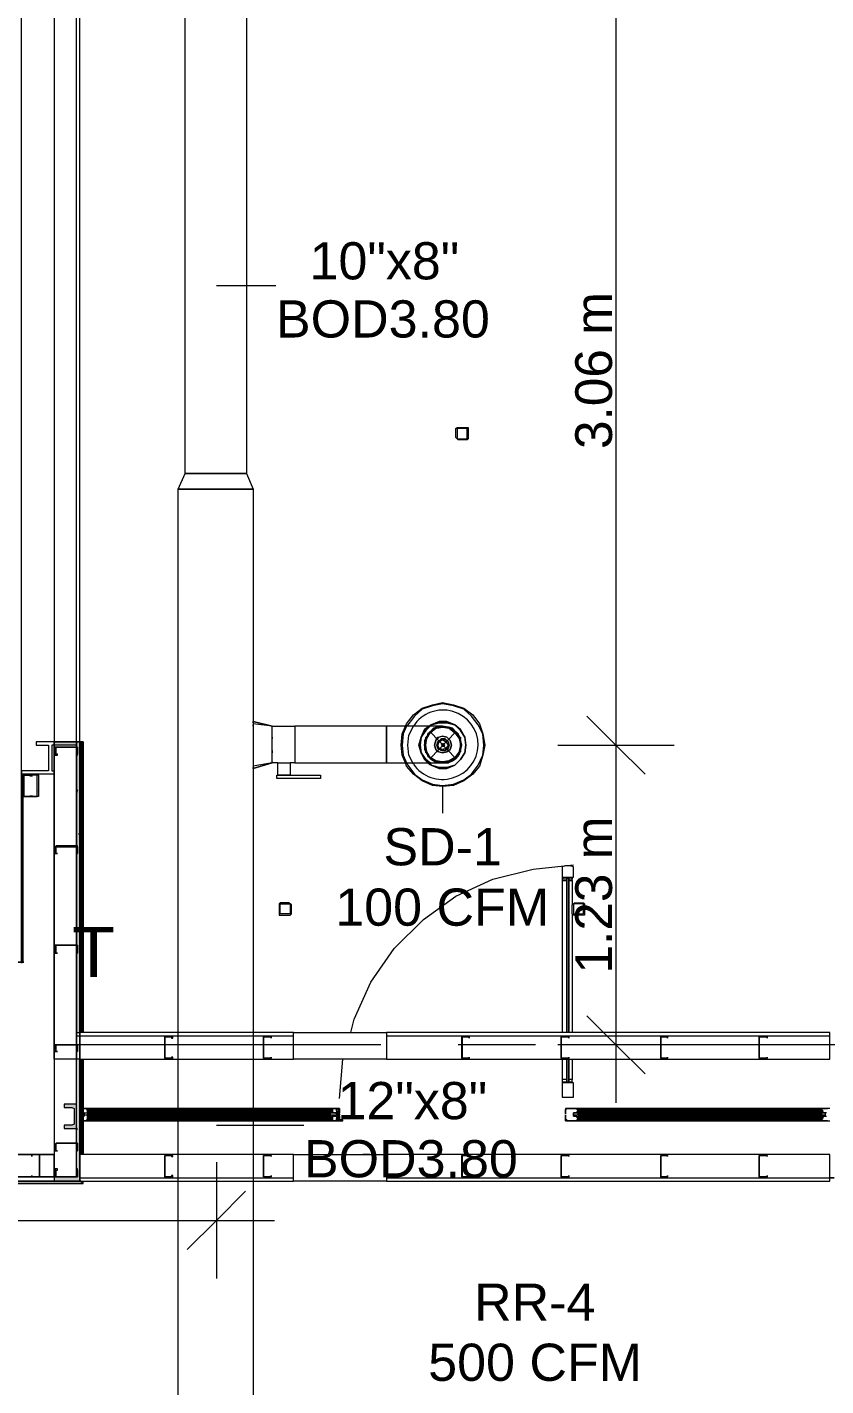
# Model space of a CAD drawing. Header units: metres. Extents: x 29 to 268, y -7 to 151.
# Drawn here: x 60.25 to 63.52, y 23.41 to 28.98 of the extents above; entities that cross this region are included whole.
import ezdxf

# ---------------------------------------------------------------- set-up
doc = ezdxf.new("R2010")
doc.units = ezdxf.units.M
doc.layers.add('HVAC - Ductos', color=5, linetype='Continuous', lineweight=50)
doc.layers.add('PDF2_Geometry', color=7, linetype='Continuous', true_color=0xaaaaaa)
doc.layers.add('PDF2_Solid Fills', color=7, linetype='Continuous', true_color=0xffffff)
doc.layers.add('PDF2_Text', color=7, linetype='Continuous')
doc.styles.add('PDF Helvetica', font='')
doc.styles.get('PDF Helvetica').set_extended_font_data('Helvetica')

msp = doc.modelspace()

# ---------------------------------------------------------------- hatches: boundary and pattern name
at = {"layer": 'PDF2_Solid Fills', "lineweight": 0, "transparency": 33554559}
for points in [[(60.4559, 24.8603), (60.4696, 24.8603), (60.4696, 26.052), (60.3642, 26.052), (60.3642, 26.0382), (60.4559, 26.0382)], [(60.3642, 24.2508), (60.4696, 24.2508), (60.4696, 24.7503), (60.4559, 24.7503), (60.4559, 24.2691), (60.3642, 24.2691)], [(60.4375, 24.4845), (60.4055, 24.4799), (60.4055, 24.4662), (60.4559, 24.4662), (60.4559, 24.567), (60.4055, 24.567), (60.4055, 24.5532), (60.4467, 24.5532), (60.4467, 24.4845)]]:
    msp.add_hatch(color=256, dxfattribs=at).paths.add_polyline_path(points)
h = msp.add_hatch(color=256, dxfattribs=at)
h.paths.add_polyline_path([(60.2955, 25.9145), (60.2955, 25.9191), (60.2771, 25.9191)])
h.paths.add_polyline_path([(60.2955, 25.8549), (60.2955, 25.8274), (60.2955, 25.8274), (60.3, 25.8548), (60.3, 25.8549)])
h = msp.add_hatch(color=256, dxfattribs=at)
h.paths.add_polyline_path([(60.3733, 25.6258), (60.4604, 25.6212), (60.4604, 25.6258)])
h.paths.add_polyline_path([(60.3733, 25.6212), (60.3688, 25.6212), (60.3688, 25.5937), (60.3688, 25.5937)])

# ---------------------------------------------------------------- linework, layer by layer
at = {"layer": 'HVAC - Ductos', "lineweight": 0}
for points in [[(60.9005, 27.152), (60.9005, 30.6446), (61.1525, 30.6446), (61.1525, 27.152)], [(61.1801, 27.0878), (61.1801, 17.5911), (60.8729, 17.5911), (60.8729, 27.0878)], [(61.1801, 26.1345), (61.2579, 26.1162), (61.1801, 26.1345), (61.1801, 26.1299)], [(61.8996, 25.9604), (61.9088, 25.9558), (61.9409, 25.942), (61.9729, 25.942), (62.0051, 25.9558), (62.0279, 25.9786), (62.0463, 26.0062), (62.0509, 26.0382), (62.0463, 26.0704), (62.0279, 26.1024), (62.0051, 26.1208), (61.9729, 26.1345), (61.9409, 26.1345), (61.9088, 26.1208), (61.8996, 26.1162), (61.9088, 26.1208), (61.9409, 26.1345), (61.9729, 26.1345), (62.0051, 26.1208), (62.0279, 26.1024), (62.0463, 26.0704), (62.0509, 26.0382), (62.0463, 26.0062), (62.0279, 25.9786), (62.0051, 25.9558), (61.9729, 25.9466), (61.9409, 25.9466), (61.9088, 25.9558), (61.9042, 25.9649), (61.9088, 25.9558), (61.9409, 25.9466), (61.9729, 25.9466), (62.0051, 25.9558), (62.0279, 25.9786), (62.0463, 26.0062), (62.0509, 26.0382), (62.0463, 26.0704), (62.0279, 26.0978), (62.0051, 26.1208), (61.9729, 26.1299), (61.9409, 26.1299), (61.9088, 26.1208), (61.9042, 26.1162), (61.9088, 26.1208), (61.9409, 26.1299), (61.9729, 26.1299), (62.0051, 26.1208), (62.0279, 26.0978), (62.0463, 26.0704), (62.0509, 26.0382), (62.0463, 26.0062), (62.0279, 25.9786), (62.0051, 25.9558), (61.9729, 25.942), (61.9409, 25.942), (61.9088, 25.9558)], [(61.2579, 26.0658), (61.2579, 26.0704)], [(61.8813, 25.9786), (61.8675, 26.0062), (61.8584, 26.0382), (61.8675, 26.0704), (61.8813, 26.1024), (61.8996, 26.1162), (61.8813, 26.1024), (61.8675, 26.0704), (61.8584, 26.0382), (61.8675, 26.0062), (61.8813, 25.9786), (61.8996, 25.9604)], [(61.8629, 26.0382), (61.8675, 26.0062), (61.8859, 25.9786), (61.9042, 25.9649), (61.8859, 25.9786), (61.8675, 26.0062), (61.8629, 26.0382), (61.8675, 26.0704)], [(61.8859, 26.0978), (61.8675, 26.0704), (61.8859, 26.0978), (61.9042, 26.1162)], [(62.0234, 26.0108), (62.0051, 25.9878), (61.9821, 25.9741), (61.9547, 25.9695), (61.9271, 25.9741), (61.9042, 25.9878), (61.8904, 26.0108), (61.8859, 26.0382), (61.8904, 26.0658), (61.9042, 26.0887), (61.9271, 26.107), (61.9547, 26.1116), (61.9821, 26.107), (62.0051, 26.0887), (62.0234, 26.0658), (62.0279, 26.0382)], [(61.9271, 26.0566), (61.9225, 26.0382), (61.9271, 26.0566), (61.9363, 26.0704), (61.9547, 26.0749), (61.9729, 26.0704), (61.9867, 26.0566), (61.9913, 26.0382), (61.9867, 26.0566), (61.9729, 26.0704), (61.9547, 26.0749), (61.9409, 26.0704)], [(61.9363, 26.052), (61.9317, 26.0382), (61.9363, 26.052), (61.9501, 26.0658), (61.9638, 26.0658), (61.9775, 26.052), (61.9821, 26.0382), (61.9775, 26.052), (61.9638, 26.0612), (61.9501, 26.0612)], [(62.0279, 26.0612), (62.0234, 26.0749), (62.0096, 26.0932), (61.9959, 26.107), (61.9775, 26.1116), (61.9547, 26.1162), (61.9501, 26.1162), (61.9547, 26.1162), (61.9775, 26.1116), (61.9959, 26.107), (62.0096, 26.0932), (62.0234, 26.0749)], [(61.2579, 26.0062), (61.2579, 26.0108), (61.2579, 26.0154), (61.2579, 26.0108)], [(61.9867, 26.0199), (61.9913, 26.0382), (61.9867, 26.0199), (61.9729, 26.0108), (61.9547, 26.0062), (61.9363, 26.0108), (61.9271, 26.0199), (61.9225, 26.0382), (61.9271, 26.0199), (61.9409, 26.0108), (61.9547, 26.0062), (61.9729, 26.0108)], [(61.9775, 26.0245), (61.9821, 26.0382), (61.9775, 26.0245), (61.9638, 26.0154), (61.9501, 26.0154), (61.9363, 26.0245), (61.9317, 26.0382), (61.9363, 26.0245), (61.9501, 26.0154), (61.9638, 26.0154)], [(61.9684, 26.0245), (61.9547, 26.0199), (61.9409, 26.0245), (61.9363, 26.0382), (61.9409, 26.052), (61.9547, 26.0612), (61.9684, 26.052), (61.9775, 26.0382)], [(61.9592, 26.0428), (61.9547, 26.0428), (61.9501, 26.0382), (61.9547, 26.0428), (61.9592, 26.0428), (61.9638, 26.0382), (61.9592, 26.0337), (61.9547, 26.0337), (61.9501, 26.0382), (61.9547, 26.0337), (61.9592, 26.0337), (61.9592, 26.0382)], [(61.4551, 25.9145), (61.4551, 25.9008), (61.2763, 25.9008), (61.2763, 25.9145)]]:
    msp.add_lwpolyline(points, close=True, dxfattribs=at)
for points in [[(62.6651, 29.8379), (62.6651, 29.1046), (62.6651, 26.0382), (62.6651, 24.5716)], [(61.0288, 27.922), (61.2717, 27.922)], [(60.8729, 27.0878), (60.9005, 27.152)], [(60.9005, 27.152), (61.1525, 27.152)], [(61.1525, 27.152), (61.1801, 27.0878)], [(61.1801, 27.0878), (60.8729, 27.0878)], [(61.8034, 26.1162), (61.8079, 26.1254), (61.8355, 26.162), (61.8721, 26.1895), (61.9134, 26.2032), (61.9547, 26.2124), (62.0005, 26.2032), (62.0417, 26.1895), (62.0784, 26.162), (62.1059, 26.1254), (62.1197, 26.0841), (62.1288, 26.0382), (62.1197, 25.997), (62.1059, 25.9512), (62.0784, 25.9191), (62.0417, 25.8916), (62.0005, 25.8732), (61.9547, 25.8686), (61.9134, 25.8732), (61.8721, 25.8916), (61.8355, 25.9191), (61.8079, 25.9512), (61.8034, 25.9649)], [(61.8079, 25.9649), (61.8125, 25.9558), (61.8401, 25.9191), (61.8721, 25.8962), (61.9134, 25.8778), (61.9547, 25.8732), (62.0005, 25.8778), (62.0417, 25.8962), (62.0738, 25.9191), (62.1013, 25.9558), (62.1197, 25.997), (62.1242, 26.0382), (62.1197, 26.0841), (62.1013, 26.1208), (62.0738, 26.1574), (62.0417, 26.185), (62.0005, 26.1987), (61.9547, 26.2078), (61.9134, 26.1987), (61.8721, 26.185), (61.8401, 26.1574), (61.8125, 26.1208), (61.8079, 26.1162)], [(61.2579, 26.1162), (61.1801, 26.1254), (61.1801, 26.1116), (61.1801, 26.0932), (61.1801, 26.0887), (61.1801, 26.0841), (61.1801, 26.0749), (61.1801, 26.0612), (61.1801, 26.0566)], [(61.1801, 26.1162), (61.1801, 26.1208)], [(62.7842, 25.9191), (62.6651, 26.0382), (62.5459, 26.1574)], [(61.9547, 26.1162), (61.9501, 26.1162), (61.9317, 26.1162), (61.8996, 26.1162), (61.8629, 26.1162), (61.8125, 26.1162), (61.7621, 26.1162), (61.7255, 26.1162), (61.7255, 26.1116), (61.7255, 26.107), (61.7255, 26.0932), (61.7255, 26.0749), (61.7255, 26.0566), (61.7255, 26.0382), (61.7255, 26.0199), (61.7255, 26.0016), (61.7255, 25.9832), (61.7255, 25.9741), (61.7255, 25.9649), (61.7255, 25.9741), (61.7255, 25.9832), (61.7255, 26.0016), (61.7255, 26.0199), (61.7255, 26.0382), (61.7255, 26.0566), (61.7255, 26.0749), (61.7255, 26.0932), (61.7255, 26.107), (61.7255, 26.1116), (61.7255, 26.1162), (61.3496, 26.1162), (61.3496, 26.1116), (61.3496, 26.107), (61.3496, 26.0932), (61.3496, 26.0749), (61.3496, 26.0566), (61.3496, 26.0382), (61.3496, 26.0199), (61.3496, 26.0016), (61.3496, 25.9832), (61.3496, 25.9741), (61.3496, 25.9649), (61.3313, 25.9649), (61.3313, 25.9145), (61.3267, 25.9145), (61.3221, 25.9145), (61.3175, 25.9145), (61.3129, 25.9145), (61.3038, 25.9145), (61.2992, 25.9145), (61.2901, 25.9145), (61.2855, 25.9145), (61.2809, 25.9145), (61.2809, 25.9649), (61.2579, 25.9649), (61.1801, 25.9512)], [(61.2579, 25.9649), (61.2579, 25.9695), (61.2579, 25.9649), (61.2579, 25.9695), (61.2579, 25.9741), (61.2579, 25.9832), (61.2579, 26.0016), (61.2579, 26.0199), (61.2579, 26.0382), (61.2579, 26.0566), (61.2579, 26.0749), (61.2579, 26.0932), (61.2579, 26.107), (61.2579, 26.1116), (61.2579, 26.1162), (61.3496, 26.1162), (61.3496, 26.1116), (61.3496, 26.107), (61.3496, 26.0932), (61.3496, 26.0749), (61.3496, 26.0566), (61.3496, 26.0382), (61.3496, 26.0199), (61.3496, 26.0016), (61.3496, 25.9832), (61.3496, 25.9741), (61.3496, 25.9649), (61.7255, 25.9649), (61.7805, 25.9649), (61.8309, 25.9649), (61.8767, 25.9649), (61.9134, 25.9649), (61.9409, 25.9649), (61.9547, 25.9649), (61.9501, 25.9649), (61.9547, 25.9649), (61.9775, 25.9649), (61.9959, 25.9741), (62.0096, 25.9832), (62.0234, 26.0016), (62.0279, 26.0199), (62.0325, 26.0382), (62.0279, 26.0566), (62.0325, 26.0382), (62.0279, 26.0199), (62.0234, 26.0016), (62.0096, 25.9832), (61.9959, 25.9741), (61.9775, 25.9649), (61.9547, 25.9649)], [(61.8034, 25.9649), (61.7896, 25.997), (61.785, 26.0382), (61.7896, 26.0841), (61.8034, 26.1162)], [(61.8079, 26.1162), (61.7942, 26.0841), (61.7896, 26.0382), (61.7942, 25.997), (61.8079, 25.9649)], [(61.8355, 25.9604), (61.8171, 25.997), (61.8125, 26.0382), (61.8171, 26.0795), (61.8355, 26.1162)], [(61.9501, 26.1162), (61.9363, 26.1116), (61.9179, 26.107), (61.9042, 26.0932), (61.8904, 26.0749), (61.8813, 26.0566), (61.8813, 26.0382), (61.8813, 26.0199), (61.8904, 26.0016), (61.9042, 25.9832), (61.9179, 25.9741), (61.9363, 25.9649), (61.9501, 25.9649)], [(62.0279, 26.0566), (62.0188, 26.0749), (62.0096, 26.0932), (61.9913, 26.1024), (61.9729, 26.1116), (61.9547, 26.1116), (61.9363, 26.1116), (61.9179, 26.1024), (61.9042, 26.0932), (61.8904, 26.0749), (61.8859, 26.0566), (61.8813, 26.0382), (61.8859, 26.0199), (61.8904, 26.0016), (61.9042, 25.9878), (61.9179, 25.9741), (61.9363, 25.9695), (61.9547, 25.9649), (61.9729, 25.9695), (61.9913, 25.9741), (62.0096, 25.9878), (62.0188, 26.0016), (62.0279, 26.0199), (62.0279, 26.0382), (62.0279, 26.0566), (62.0279, 26.0612)], [(61.8859, 26.0062), (61.8859, 26.0108), (61.8859, 26.0154), (61.8813, 26.0382), (61.8859, 26.0658), (61.8859, 26.0704)], [(61.8859, 26.0704), (61.8859, 26.0704)], [(61.8904, 26.0704), (61.9042, 26.0932), (61.9271, 26.107)], [(61.9225, 26.107), (61.9271, 26.1116), (61.9317, 26.1116)], [(61.9317, 26.107), (61.9547, 26.1116), (61.9821, 26.107)], [(61.9821, 26.1116), (61.9867, 26.1116), (61.9867, 26.107)], [(61.9867, 26.107), (62.0096, 26.0932), (62.0234, 26.0704)], [(62.0234, 26.0704), (62.0279, 26.0704), (62.0279, 26.0658)], [(62.0234, 26.0658), (62.0279, 26.0382), (62.0234, 26.0154)], [(61.1801, 26.052), (61.1801, 26.0291), (61.1801, 26.0245), (61.1801, 25.997), (61.1801, 25.9924)], [(61.1801, 26.0199), (61.1801, 26.0062), (61.1801, 25.997)], [(62.0279, 26.0154), (62.0279, 26.0108), (62.0234, 26.0062)], [(62.0279, 26.0199), (62.0279, 26.0199)], [(62.4267, 26.0382), (62.6651, 26.0382), (62.9034, 26.0382)], [(61.1801, 25.9878), (61.1801, 25.9832), (61.1801, 25.9695)], [(61.1801, 25.9649), (61.1801, 25.9558), (61.1801, 25.9512), (61.1801, 25.9466), (61.1801, 25.942), (61.1801, 25.9466)], [(61.1801, 25.942), (61.2579, 25.9649), (61.1801, 25.942)], [(61.2809, 25.9649), (61.2855, 25.9649), (61.2901, 25.9649), (61.2992, 25.9649), (61.3084, 25.9649), (61.3175, 25.9649), (61.3221, 25.9649), (61.3267, 25.9649), (61.3313, 25.9649)], [(61.9271, 25.9741), (61.9042, 25.9878), (61.8904, 26.0062)], [(61.9821, 25.9695), (61.9547, 25.9649), (61.9317, 25.9695), (61.9271, 25.9695), (61.9225, 25.9695)], [(61.9867, 25.9695), (61.9821, 25.9695)], [(62.0234, 26.0062), (62.0096, 25.9878), (61.9867, 25.9741)], [(61.9547, 25.8686), (61.9547, 25.7586)], [(62.7842, 24.6908), (62.6651, 24.8099), (62.5459, 24.9291)], [(62.9034, 24.8099), (62.6651, 24.8099), (62.4267, 24.8099)], [(61.0288, 24.4799), (61.3863, 24.4799)], [(61.0288, 24.3286), (61.0288, 24.0903), (61.0288, 23.852)], [(61.1479, 24.2095), (61.0288, 24.0903), (60.9096, 23.9712)], [(55.6708, 24.0903), (61.2671, 24.0903)]]:
    msp.add_lwpolyline(points, dxfattribs=at)
msp.add_lwpolyline([(61.8355, 25.9604, 0.720845), (62.1013, 26.0382, 0.743492), (61.8355, 26.1162)], format="xyb", dxfattribs=at)
at = {"layer": 'PDF2_Geometry', "lineweight": 0}
for points in [[(60.4559, 25.6258), (60.4559, 26.0291), (60.4559, 26.0382), (60.3642, 26.0382), (60.3551, 26.0382), (60.3551, 25.9328), (60.3642, 25.9328), (60.3642, 25.9191), (60.2313, 25.9191), (60.2313, 25.1491), (60.2359, 25.1491), (60.2359, 25.9191), (60.2359, 25.1491), (60.2404, 25.1491), (60.2313, 25.1491), (60.2313, 33.7475)], [(60.4559, 25.6212), (60.4559, 25.2178), (60.4559, 24.8603), (60.4559, 24.8466), (60.4559, 24.8099), (60.4559, 24.7503), (60.4559, 24.8099), (60.4559, 24.8466), (60.4559, 24.8603), (60.4696, 24.8603), (60.4696, 26.052), (60.4696, 24.7503), (60.4559, 24.7503), (60.4559, 24.8099), (60.4559, 25.2178), (60.4559, 25.6212), (60.4559, 25.2178), (60.4559, 24.8099), (60.4559, 24.7503), (60.3642, 24.7503), (60.3642, 26.052), (60.4559, 26.052), (60.4559, 26.0291), (60.4559, 25.6258), (60.4559, 26.0291), (60.4559, 26.052), (60.4696, 26.052), (60.4696, 24.8603), (60.4696, 26.052), (60.4696, 24.8603), (60.4696, 26.052), (60.4559, 26.052), (60.3642, 26.052), (60.4559, 26.052), (60.4559, 33.225)], [(62.0555, 27.3354), (62.0555, 27.3354)], [(60.3642, 26.0382), (60.3642, 26.052), (60.2909, 26.052), (60.2909, 26.0382), (60.3413, 26.0382), (60.3413, 25.9328), (60.2313, 25.9328), (60.2313, 25.9191), (60.2313, 25.1491), (60.2313, 25.9191), (60.2313, 25.1491), (60.2313, 25.9191), (60.2313, 25.1491), (59.8463, 25.1491), (60.2313, 25.1491), (60.2313, 25.1445), (60.2313, 25.1491), (60.2175, 25.1491), (60.0479, 25.1491)], [(60.3642, 26.052), (60.3642, 26.052)], [(60.4696, 24.7503), (60.4696, 26.052), (60.4696, 24.7503)], [(60.2679, 25.9099), (60.2679, 25.9099)], [(60.2955, 25.9145), (60.2955, 25.9145)], [(60.2679, 25.832), (60.2679, 25.832)], [(60.2955, 25.8274), (60.2955, 25.8274)], [(61.5788, 24.8603), (61.5925, 24.9154), (61.6613, 25.0666), (61.7575, 25.2041), (61.8767, 25.3232), (62.0096, 25.4195), (62.1609, 25.4882), (62.3259, 25.5295), (62.4909, 25.5478)], [(62.445, 25.4836), (62.445, 24.8603)], [(62.4634, 25.4928), (62.4634, 24.8603), (62.4634, 25.4928), (62.4725, 25.4928), (62.4725, 24.8603), (62.4725, 25.4928)], [(62.4863, 25.4836), (62.4863, 25.3828)], [(62.4863, 25.3462), (62.4863, 24.8603)], [(62.5321, 25.3462), (62.5321, 25.3462)], [(60.4559, 24.8466), (60.4696, 24.8466), (61.345, 24.8466)], [(61.7255, 24.8466), (63.5404, 24.8466)], [(61.7025, 24.8099), (60.4329, 24.8099)], [(62.335, 24.8099), (62.0188, 24.8099)], [(63.9255, 24.8099), (62.6559, 24.8099)], [(59.6767, 24.2508), (60.4696, 24.2508), (60.4559, 24.2508), (60.3642, 24.2508), (60.4559, 24.2508), (60.4696, 24.2508), (60.4696, 24.7503), (60.4742, 24.7503), (60.4788, 24.7503), (60.4833, 24.7503), (60.4833, 24.5486), (60.4833, 24.4982), (60.4833, 24.3608)], [(60.4559, 24.7503), (60.4559, 24.7503)], [(60.4559, 24.567), (60.4559, 24.7503)], [(60.4696, 24.7503), (60.4559, 24.7503)], [(60.4696, 24.7503), (60.4696, 24.7503)], [(60.4696, 24.7503), (60.4696, 24.7503)], [(60.4788, 24.3608), (60.4788, 24.4982), (60.4788, 24.5486), (60.4788, 24.7503)], [(61.5329, 24.5899), (61.5467, 24.7503)], [(62.445, 24.7503), (62.445, 24.6678)], [(62.4634, 24.6586), (62.4634, 24.7503), (62.4634, 24.6586), (62.4725, 24.6586), (62.4725, 24.7503), (62.4725, 24.6586)], [(62.4863, 24.7503), (62.4863, 24.6678)], [(61.4963, 24.5166), (60.5017, 24.5166), (61.4963, 24.5166), (60.5017, 24.5166), (60.5017, 24.5212), (60.4879, 24.5212), (60.4879, 24.5303), (60.5017, 24.5303), (60.5017, 24.5349), (61.4963, 24.5349), (60.5017, 24.5349), (60.5017, 24.5303), (61.4963, 24.5303), (60.5017, 24.5303), (60.5017, 24.5258), (61.4963, 24.5258)], [(61.4963, 24.5441), (60.5017, 24.5441), (60.5017, 24.5486), (61.4963, 24.5486)], [(60.5017, 24.5486), (60.5017, 24.5303)], [(61.4963, 24.512), (60.5017, 24.512), (61.4963, 24.512), (61.4963, 24.5166), (61.4963, 24.5212), (61.4963, 24.5258), (61.4963, 24.5303), (61.4963, 24.5349), (60.5017, 24.5349), (60.5017, 24.5395), (61.4963, 24.5395), (60.5017, 24.5395), (60.5017, 24.5441)], [(60.5017, 24.5395), (61.4963, 24.5395), (60.5017, 24.5395)], [(60.5017, 24.5349), (60.5017, 24.5303), (61.4963, 24.5303), (61.5146, 24.5303)], [(61.5146, 24.5212), (61.4963, 24.5212), (60.5017, 24.5212), (60.5017, 24.5258)], [(60.5017, 24.5212), (60.5017, 24.5166), (60.5017, 24.4982), (61.4963, 24.4982), (60.5017, 24.4982), (61.4963, 24.4982), (60.5017, 24.4982), (60.5017, 24.5028), (61.4963, 24.5028), (60.5017, 24.5028), (60.5017, 24.5074), (61.4963, 24.5074)], [(61.4963, 24.4982), (60.5017, 24.4982), (60.5017, 24.5166)], [(60.5017, 24.5166), (60.5017, 24.5166)], [(60.5017, 24.512), (60.5017, 24.512)], [(61.4963, 24.5486), (61.4963, 24.5486)], [(61.5192, 24.5303), (61.5192, 24.5212)], [(63.5084, 24.5349), (62.5092, 24.5349), (63.5084, 24.5349), (62.5092, 24.5349), (62.5092, 24.5303), (62.5092, 24.5258), (62.5092, 24.5212), (62.4909, 24.5212), (62.4909, 24.5303), (62.5092, 24.5303), (63.5084, 24.5303)], [(62.5092, 24.5486), (62.5092, 24.5486)], [(62.5092, 24.5486), (63.5084, 24.5486)], [(62.5092, 24.5441), (63.5084, 24.5441)], [(62.5092, 24.5395), (63.5084, 24.5395), (62.5092, 24.5395)], [(62.5092, 24.5258), (63.5084, 24.5258)], [(62.5092, 24.512), (63.5084, 24.512), (62.5092, 24.512), (63.5084, 24.512), (62.5092, 24.512), (62.5092, 24.5166), (63.5084, 24.5166), (63.5084, 24.5212), (62.5092, 24.5212)], [(62.5092, 24.5074), (63.5084, 24.5074), (63.5084, 24.5028), (62.5092, 24.5028), (63.5084, 24.5028), (63.5084, 24.4982), (62.5092, 24.4982), (63.5084, 24.4982), (62.5092, 24.4982), (63.5084, 24.4982), (63.5084, 24.5166), (63.5084, 24.5212)], [(63.5084, 24.5166), (63.5084, 24.4982), (62.5092, 24.4982)], [(63.5267, 24.5303), (63.5221, 24.5303), (63.513, 24.5303), (63.513, 24.5349), (63.5084, 24.5349), (63.5084, 24.5395), (63.513, 24.5395), (63.5084, 24.5395), (63.5084, 24.5441), (63.5084, 24.5486), (63.5313, 24.5486)], [(63.5404, 24.5486), (63.5084, 24.5486), (63.5084, 24.5303), (63.513, 24.5303), (63.5084, 24.5303), (63.5084, 24.5349), (63.513, 24.5349), (63.513, 24.5303), (63.5221, 24.5303), (63.5221, 24.5258), (63.5221, 24.5212), (63.5221, 24.5166), (63.513, 24.5166), (63.513, 24.512), (63.5084, 24.512), (63.5084, 24.5166), (63.513, 24.5166), (63.5084, 24.5166), (63.5084, 24.4982), (63.5404, 24.4982)], [(63.5084, 24.5486), (63.5084, 24.5486)], [(63.5313, 24.4982), (63.5084, 24.4982), (63.5084, 24.5028), (63.5084, 24.5074), (63.513, 24.5074), (63.5084, 24.5074), (63.5084, 24.512), (63.513, 24.512), (63.513, 24.5166), (63.5221, 24.5166), (63.5267, 24.5166)], [(63.5084, 24.5074), (63.5084, 24.5074)], [(63.5084, 24.5028), (63.5084, 24.5028)], [(60.4559, 24.2691), (60.4559, 24.4066), (60.4559, 24.4662)], [(61.4963, 24.4982), (61.4963, 24.4982)], [(62.5092, 24.4982), (62.5092, 24.4982)], [(60.3733, 24.2691), (60.3642, 24.2691), (60.3001, 24.2691), (60.3642, 24.2691), (60.3642, 24.3608), (59.7867, 24.3608), (60.3642, 24.3608), (60.3642, 24.2508), (59.6767, 24.2508)], [(61.6567, 24.3608), (61.6292, 24.3608), (61.6613, 24.3608)], [(61.6292, 24.3608), (61.6292, 24.3608)], [(61.6567, 24.3608), (61.6567, 24.3608)], [(61.6613, 24.3608), (61.6613, 24.3608)], [(59.6675, 24.2416), (60.4833, 24.2416), (60.4788, 24.2416), (60.4788, 24.2462), (60.4742, 24.2508), (60.4696, 24.2508), (59.6767, 24.2508)], [(59.6767, 24.2508), (60.4696, 24.2508), (59.6767, 24.2508), (60.4742, 24.2508), (59.6721, 24.2508), (60.4742, 24.2508), (59.6767, 24.2508), (60.4696, 24.2508), (60.4742, 24.2508), (60.4788, 24.2462), (60.4788, 24.2416), (60.4833, 24.2416), (59.6675, 24.2416)], [(59.6675, 24.2416), (60.4788, 24.2416), (59.6675, 24.2416)], [(60.3642, 24.2508), (60.3642, 24.2508)], [(60.4696, 24.2645), (61.345, 24.2645)], [(60.4696, 24.2508), (60.4742, 24.2508), (60.4788, 24.2462), (60.4788, 24.2416), (60.4833, 24.2416), (60.4833, 24.2508)], [(60.4788, 24.2416), (60.4788, 24.2508)], [(61.7255, 24.2645), (63.5404, 24.2645), (63.5588, 24.2645), (63.5404, 24.2645)]]:
    msp.add_lwpolyline(points, dxfattribs=at)
for points in [[(60.3642, 33.225), (60.3642, 26.052), (60.4696, 26.052), (60.4696, 33.225)], [(62.0096, 27.3354), (62.0142, 27.34), (62.0188, 27.34), (62.0555, 27.34), (62.06, 27.34), (62.06, 27.3354), (62.06, 27.2987), (62.06, 27.2941), (62.0555, 27.2895), (62.0188, 27.2895), (62.0142, 27.2941), (62.0096, 27.2987)], [(62.0188, 27.2941), (62.0555, 27.2941), (62.0555, 27.2987), (62.0555, 27.3354), (62.0188, 27.3354), (62.0142, 27.3354), (62.0142, 27.2987), (62.0142, 27.2941)], [(60.3642, 26.052), (60.3642, 26.0382), (60.3642, 24.7503), (60.3642, 24.2691), (60.3642, 24.2508), (60.4696, 24.2508), (60.4696, 24.7503), (61.345, 24.7503), (61.345, 24.8603), (60.4696, 24.8603), (60.4696, 26.052)], [(60.4605, 25.997), (60.4605, 26.0291), (60.3733, 26.0291), (60.3688, 26.0291), (60.3688, 25.997), (60.3779, 25.997), (60.3779, 26.0016), (60.3733, 26.0016), (60.3733, 26.0291), (60.4605, 26.0291), (60.4605, 26.0016), (60.4559, 26.0016), (60.4559, 25.997)], [(60.4833, 26.052), (60.4833, 24.8603), (60.4833, 26.052), (60.4788, 26.052), (60.4742, 26.052), (60.4696, 26.052), (60.4742, 26.052), (60.4788, 26.052)], [(60.4742, 26.052), (60.4742, 24.8603), (60.4742, 26.052), (60.4742, 24.8603), (60.4742, 26.052), (60.4788, 26.052), (60.4788, 24.8603), (60.4788, 26.052)], [(60.2725, 25.9191), (60.2404, 25.9191), (60.2404, 25.9145), (60.2404, 25.8274), (60.2725, 25.8274), (60.2725, 25.832), (60.2725, 25.8274), (60.2404, 25.8274), (60.2404, 25.9145), (60.2725, 25.9145), (60.2725, 25.9099)], [(60.2955, 25.9191), (60.3001, 25.9145), (60.3001, 25.8274), (60.2955, 25.8274), (60.2679, 25.8274), (60.2679, 25.832), (60.2679, 25.8274), (60.2955, 25.8274), (60.2955, 25.9145), (60.2679, 25.9145), (60.2679, 25.9099), (60.2679, 25.9191)], [(60.4605, 25.5936), (60.4605, 25.6212), (60.4605, 25.6258), (60.3733, 25.6258), (60.3688, 25.6212), (60.3688, 25.5936), (60.3779, 25.5936), (60.3733, 25.5936), (60.3733, 25.6212), (60.4605, 25.6212), (60.4605, 25.5936), (60.4559, 25.5936)], [(62.445, 25.4836), (62.4634, 25.4836), (62.4634, 25.4882), (62.4496, 25.4882), (62.4496, 25.4974), (62.4863, 25.4974), (62.4863, 25.4882), (62.4725, 25.4882), (62.4725, 25.4836), (62.4863, 25.4836), (62.4863, 25.4974), (62.4909, 25.4974), (62.4909, 25.5387), (62.4771, 25.5432), (62.4588, 25.5432), (62.445, 25.5387), (62.445, 25.4974)], [(61.3359, 25.3462), (61.3359, 25.3828), (61.3313, 25.3874), (61.3267, 25.392), (61.2901, 25.392), (61.2855, 25.3874), (61.2855, 25.3828), (61.2855, 25.3462), (61.2855, 25.3416), (61.2901, 25.3416), (61.3267, 25.3416), (61.3313, 25.3416)], [(61.3313, 25.3462), (61.3267, 25.3462), (61.2901, 25.3462), (61.2901, 25.3828), (61.2901, 25.3874), (61.3267, 25.3874), (61.3313, 25.3874), (61.3313, 25.3828)], [(62.4863, 25.3828), (62.4909, 25.3874), (62.4955, 25.392), (62.5321, 25.392), (62.5367, 25.3874), (62.5367, 25.3828), (62.5367, 25.3462), (62.5367, 25.3416), (62.5321, 25.3416), (62.4955, 25.3416), (62.4909, 25.3416), (62.4863, 25.3462)], [(62.4955, 25.3462), (62.5321, 25.3462), (62.5321, 25.3828), (62.5321, 25.3874), (62.4955, 25.3874), (62.4909, 25.3874), (62.4909, 25.3828), (62.4909, 25.3462)], [(60.4605, 25.1858), (60.4605, 25.2178), (60.3733, 25.2178), (60.3688, 25.2178), (60.3688, 25.1858), (60.3779, 25.1858), (60.3733, 25.1858), (60.3733, 25.2178), (60.4605, 25.2178), (60.4605, 25.1858), (60.4559, 25.1858)], [(60.4696, 24.8466), (60.4696, 24.8603)], [(60.8501, 24.842), (60.8179, 24.842), (60.8179, 24.7549), (60.8179, 24.7503), (60.8501, 24.7503), (60.8501, 24.7595), (60.8455, 24.7595), (60.8455, 24.7549), (60.8179, 24.7549), (60.8179, 24.842), (60.8455, 24.842), (60.8455, 24.8374), (60.8501, 24.8374)], [(61.2534, 24.842), (61.2259, 24.842), (61.2213, 24.842), (61.2213, 24.7549), (61.2259, 24.7503), (61.2534, 24.7503), (61.2534, 24.7595), (61.2534, 24.7549), (61.2259, 24.7549), (61.2213, 24.7549), (61.2213, 24.842), (61.2259, 24.842), (61.2534, 24.842), (61.2534, 24.8374)], [(61.345, 24.7503), (61.345, 24.8603), (61.7255, 24.8603), (61.7255, 24.7503)], [(63.5404, 24.8603), (61.7255, 24.8603), (61.7255, 24.7503), (63.5404, 24.7503)], [(62.0646, 24.842), (62.0371, 24.842), (62.0325, 24.842), (62.0325, 24.7549), (62.0371, 24.7549), (62.0371, 24.7503), (62.0646, 24.7503), (62.0646, 24.7595), (62.0646, 24.7549), (62.0371, 24.7549), (62.0371, 24.842), (62.0646, 24.842), (62.0646, 24.8374)], [(62.4725, 24.842), (62.4404, 24.842), (62.4404, 24.7549), (62.4404, 24.7503), (62.4725, 24.7503), (62.4725, 24.7595), (62.4725, 24.7549), (62.4404, 24.7549), (62.4404, 24.842), (62.4725, 24.842), (62.4725, 24.8374)], [(62.8759, 24.842), (62.8484, 24.842), (62.8484, 24.7549), (62.8484, 24.7503), (62.8759, 24.7503), (62.8759, 24.7595), (62.8759, 24.7549), (62.8484, 24.7549), (62.8484, 24.842), (62.8759, 24.842), (62.8759, 24.8374)], [(63.2838, 24.842), (63.2563, 24.842), (63.2517, 24.842), (63.2517, 24.7549), (63.2563, 24.7503), (63.2838, 24.7503), (63.2838, 24.7595), (63.2838, 24.7549), (63.2563, 24.7549), (63.2517, 24.7549), (63.2517, 24.842), (63.2563, 24.842), (63.2838, 24.842), (63.2838, 24.8374)], [(60.4605, 24.7824), (60.4605, 24.8099), (60.3733, 24.8099), (60.3688, 24.8099), (60.3688, 24.7824), (60.3779, 24.7824), (60.3733, 24.7824), (60.3733, 24.8099), (60.4605, 24.8099), (60.4605, 24.7824), (60.4559, 24.7824)], [(60.4696, 24.5486), (60.4696, 24.7503)], [(60.4742, 24.7503), (60.4742, 24.3608), (60.4742, 24.4982), (60.4742, 24.5486)], [(62.4909, 24.5945), (62.4909, 24.654), (62.4863, 24.654), (62.4863, 24.6678), (62.4725, 24.6678), (62.4725, 24.6586), (62.4863, 24.6586), (62.4863, 24.654), (62.4496, 24.654), (62.4496, 24.6586), (62.4634, 24.6586), (62.4634, 24.6678), (62.445, 24.6678), (62.445, 24.654), (62.445, 24.5945)], [(60.4559, 24.567), (60.4055, 24.567), (60.4055, 24.5532), (60.4375, 24.5532), (60.4467, 24.5486), (60.4467, 24.5441), (60.4467, 24.4936), (60.4467, 24.4845), (60.4375, 24.4799), (60.4055, 24.4799), (60.4055, 24.4662), (60.4559, 24.4662)], [(60.4879, 24.5258), (60.4879, 24.5212), (60.4879, 24.5166), (60.4788, 24.5166), (60.4788, 24.512), (60.4742, 24.512), (60.4742, 24.5166), (60.4696, 24.5166), (60.4696, 24.4982), (60.5017, 24.4982), (60.5017, 24.5028), (60.4971, 24.5028), (60.4971, 24.4982), (60.4742, 24.4982), (60.4742, 24.5028), (60.4742, 24.5074), (60.4788, 24.5074), (60.4742, 24.5074), (60.4696, 24.5074), (60.4742, 24.512), (60.4788, 24.512), (60.4742, 24.512), (60.4788, 24.512), (60.4788, 24.5166), (60.4879, 24.5166), (60.4879, 24.5212), (60.4879, 24.5258), (60.4879, 24.5303), (60.4788, 24.5303), (60.4788, 24.5349), (60.4742, 24.5349), (60.4788, 24.5349), (60.4742, 24.5349), (60.4742, 24.5395), (60.4788, 24.5395), (60.4742, 24.5395), (60.4742, 24.5441), (60.4742, 24.5486), (60.4971, 24.5486), (60.4971, 24.5441), (60.5017, 24.5441), (60.5017, 24.5486), (60.4696, 24.5486), (60.4696, 24.5303), (60.4742, 24.5303), (60.4742, 24.5349), (60.4788, 24.5349), (60.4788, 24.5303), (60.4879, 24.5303)], [(60.4696, 24.3608), (60.4696, 24.5303)], [(61.4963, 24.5486), (60.5017, 24.5486)], [(60.5017, 24.512), (60.5017, 24.5166), (60.5017, 24.512), (61.4963, 24.512)], [(61.4963, 24.5074), (60.5017, 24.5074)], [(61.5192, 24.4982), (61.5009, 24.4982), (61.5009, 24.5028), (61.4963, 24.5028), (61.4963, 24.5074), (61.5009, 24.5074), (61.5009, 24.5028), (61.5055, 24.5028), (61.5055, 24.5074), (61.4963, 24.5074), (61.5055, 24.5074), (61.5055, 24.5166), (61.5192, 24.5166), (61.5192, 24.5258), (61.5192, 24.5303), (61.5055, 24.5303), (61.5055, 24.5395), (61.4963, 24.5395), (61.5055, 24.5395), (61.5055, 24.5441), (61.5009, 24.5441), (61.4963, 24.5441), (61.5009, 24.5441), (61.5009, 24.5486), (61.5238, 24.5486), (61.5238, 24.5441), (61.5192, 24.5441), (61.5192, 24.5395), (61.5238, 24.5395), (61.5238, 24.5349), (61.5192, 24.5349), (61.5238, 24.5349), (61.5238, 24.5258), (61.5284, 24.5258), (61.5284, 24.5486), (61.5329, 24.5486), (61.5329, 24.5303), (61.5284, 24.5303), (61.5329, 24.5258), (61.5329, 24.5212), (61.5284, 24.5166), (61.5329, 24.5166), (61.5329, 24.4982), (61.5284, 24.4982), (61.5284, 24.5212), (61.5238, 24.5212), (61.5238, 24.512), (61.5192, 24.512), (61.5238, 24.512), (61.5238, 24.5074), (61.5192, 24.5074), (61.5192, 24.5028), (61.5238, 24.5028), (61.5238, 24.5074), (61.5238, 24.4982), (61.5192, 24.4982), (61.5467, 24.4982), (61.5467, 24.5028), (61.5421, 24.5028), (61.5467, 24.5028), (61.5421, 24.5028), (61.5375, 24.5028), (61.5329, 24.5028), (61.5329, 24.5486), (61.4963, 24.5486), (61.4963, 24.5303), (61.4963, 24.5349), (61.5009, 24.5349), (61.5009, 24.5303), (61.51, 24.5303), (61.5192, 24.5303), (61.5192, 24.5212), (61.51, 24.5166), (61.5009, 24.5166), (61.5009, 24.512), (61.4963, 24.512), (61.4963, 24.5166), (61.4963, 24.4982)], [(62.5092, 24.4982), (62.5092, 24.5166), (62.5092, 24.512), (62.5047, 24.512), (62.5047, 24.5166), (62.4909, 24.5166), (62.4909, 24.5212), (62.4909, 24.5258), (62.4909, 24.5303), (62.5047, 24.5303), (62.5047, 24.5349), (62.5092, 24.5349), (62.5092, 24.5303), (62.5092, 24.5486), (62.4588, 24.5486), (62.4588, 24.5258), (62.4588, 24.5441), (62.4634, 24.5486), (62.5047, 24.5486), (62.5047, 24.5441), (62.5047, 24.5486), (62.5092, 24.5486), (62.5047, 24.5486), (62.5047, 24.5441), (62.5092, 24.5441), (62.5092, 24.5349), (62.5047, 24.5349), (62.5047, 24.5303), (62.5001, 24.5303), (62.4909, 24.5303), (62.4909, 24.5212), (62.4909, 24.5166), (62.5001, 24.5166), (62.5047, 24.5166), (62.5047, 24.512), (62.5092, 24.512), (62.5092, 24.5028), (62.5047, 24.5028), (62.5092, 24.5028), (62.5092, 24.4982), (62.5047, 24.4982), (62.5047, 24.5028), (62.5047, 24.4982), (62.4634, 24.4982), (62.4634, 24.5028), (62.4588, 24.5028), (62.4634, 24.5028), (62.4634, 24.4982), (62.4588, 24.4982), (62.4588, 24.5028), (62.4634, 24.5028), (62.4588, 24.5028), (62.4588, 24.5212), (62.4588, 24.4982)], [(63.5084, 24.5486), (62.5092, 24.5486)], [(63.5084, 24.5395), (62.5092, 24.5395)], [(63.5084, 24.5258), (63.5084, 24.5303), (62.5092, 24.5303), (63.5084, 24.5303), (63.5221, 24.5303), (63.5221, 24.5212), (63.5084, 24.5212)], [(63.5084, 24.5166), (62.5092, 24.5166), (63.5084, 24.5166), (63.5084, 24.512)], [(63.5084, 24.5074), (62.5092, 24.5074)], [(60.4605, 24.3745), (60.4605, 24.402), (60.4605, 24.4066), (60.3733, 24.4066), (60.3688, 24.402), (60.3688, 24.3745), (60.3779, 24.3745), (60.3733, 24.3745), (60.3733, 24.402), (60.3733, 24.4066), (60.4605, 24.4066), (60.4605, 24.402), (60.4605, 24.3745), (60.4559, 24.3745)], [(59.6767, 24.2691), (59.6767, 24.2508), (60.3642, 24.2508), (59.6767, 24.2508), (59.6767, 24.3562), (59.6767, 24.2691), (59.695, 24.2691), (59.695, 24.3562), (59.695, 24.2691)], [(60.2725, 24.2691), (60.3001, 24.2691), (60.3046, 24.2691), (60.3046, 24.3562), (60.3046, 24.3608), (60.3001, 24.3608), (60.2725, 24.3608), (60.2725, 24.3516), (60.2725, 24.3608), (60.3001, 24.3608), (60.3046, 24.3608), (60.3046, 24.3562), (60.3046, 24.2691), (60.3001, 24.2691), (60.2725, 24.2691), (60.2725, 24.2736)], [(61.345, 24.3608), (60.4696, 24.3608), (60.4696, 24.2508), (61.345, 24.2508)], [(60.8501, 24.3562), (60.8179, 24.3562), (60.8179, 24.2691), (60.8179, 24.2645), (60.8501, 24.2645), (60.8501, 24.2736), (60.8455, 24.2736), (60.8455, 24.2691), (60.8179, 24.2691), (60.8179, 24.3562), (60.8455, 24.3562), (60.8455, 24.3516), (60.8501, 24.3516)], [(61.2534, 24.3562), (61.2259, 24.3562), (61.2213, 24.3562), (61.2213, 24.2691), (61.2259, 24.2691), (61.2534, 24.2691), (61.2534, 24.2736), (61.2534, 24.2691), (61.2259, 24.2691), (61.2213, 24.2691), (61.2213, 24.3562), (61.2259, 24.3562), (61.2534, 24.3562), (61.2534, 24.3516)], [(61.345, 24.2508), (61.345, 24.3608), (61.7255, 24.3608), (61.7255, 24.2508)], [(63.5404, 24.3608), (61.7255, 24.3608), (61.7255, 24.2508), (63.5404, 24.2508)], [(62.0646, 24.3562), (62.0371, 24.3562), (62.0325, 24.3562), (62.0325, 24.2691), (62.0371, 24.2691), (62.0371, 24.2645), (62.0646, 24.2645), (62.0646, 24.2736), (62.0646, 24.2691), (62.0371, 24.2691), (62.0371, 24.3562), (62.0646, 24.3562), (62.0646, 24.3516)], [(62.4725, 24.3562), (62.4404, 24.3562), (62.4404, 24.2691), (62.4404, 24.2645), (62.4725, 24.2645), (62.4725, 24.2736), (62.4725, 24.2691), (62.4404, 24.2691), (62.4404, 24.3562), (62.4725, 24.3562), (62.4725, 24.3516)], [(62.8759, 24.3562), (62.8484, 24.3562), (62.8484, 24.2691), (62.8484, 24.2645), (62.8759, 24.2645), (62.8759, 24.2736), (62.8759, 24.2691), (62.8484, 24.2691), (62.8484, 24.3562), (62.8759, 24.3562), (62.8759, 24.3516)], [(63.2838, 24.3562), (63.2563, 24.3562), (63.2517, 24.3562), (63.2517, 24.2691), (63.2563, 24.2645), (63.2838, 24.2645), (63.2838, 24.2736), (63.2838, 24.2691), (63.2563, 24.2691), (63.2517, 24.2691), (63.2517, 24.3562), (63.2563, 24.3562), (63.2838, 24.3562), (63.2838, 24.3516)], [(60.3688, 24.3012), (60.3688, 24.2691), (60.3733, 24.2691), (60.4605, 24.2691), (60.4605, 24.3012), (60.4559, 24.3012), (60.4559, 24.2966), (60.4605, 24.2966), (60.4605, 24.2691), (60.3733, 24.2691), (60.3733, 24.2966), (60.3779, 24.2966), (60.3779, 24.3012)], [(59.7821, 24.2691), (60.2771, 24.2691)], [(60.4559, 24.2508), (60.4696, 24.2508)]]:
    msp.add_lwpolyline(points, close=True, dxfattribs=at)
at = {"layer": 'PDF2_Geometry', "color": 8, "lineweight": 0, "true_color": 0x808080}
msp.add_lwpolyline([(62.0188, 26.0841), (61.9775, 26.1116), (61.9317, 26.1116), (61.895, 26.0841), (61.8813, 26.0382), (61.895, 25.9924), (61.9317, 25.9649), (61.9775, 25.9649), (62.0188, 25.9924), (62.0325, 26.0382)], close=True, dxfattribs=at)
for points in [[(61.9042, 26.0932), (62.0096, 25.9832)], [(62.0096, 26.0932), (61.9042, 25.9832)]]:
    msp.add_lwpolyline(points, dxfattribs=at)
at = {"layer": 'PDF2_Geometry', "color": 7, "lineweight": 0, "true_color": 0xffffff}
for points in [[(60.4559, 25.8412), (60.4605, 25.8549)], [(60.4651, 25.6762), (60.4696, 25.667)], [(60.4559, 25.0299), (60.4559, 25.0345)]]:
    msp.add_lwpolyline(points, close=True, dxfattribs=at)
at = {"layer": 'PDF2_Geometry', "color": 254, "lineweight": 0, "true_color": 0xd2d2d2}
for points in [[(60.3688, 25.2132), (60.3688, 25.2178)], [(60.3733, 25.2178), (60.3733, 25.2178)], [(60.4605, 24.8053), (60.4605, 24.8053)], [(62.8484, 24.7962), (62.8484, 24.7962)], [(60.8179, 24.7778), (60.8179, 24.7778)], [(62.4404, 24.7686), (62.4404, 24.7732)], [(60.4421, 24.4066), (60.4467, 24.4066)], [(60.4605, 24.2966), (60.4605, 24.3012)], [(62.8484, 24.292), (62.8484, 24.292)], [(60.4283, 24.2691), (60.4283, 24.2691)], [(60.8179, 24.2736), (60.8179, 24.2736)], [(62.4404, 24.2691), (62.4404, 24.2691)]]:
    msp.add_lwpolyline(points, dxfattribs=at)
at = {"layer": 'PDF2_Geometry', "color": 7, "lineweight": 0, "true_color": 0xffffff}
msp.add_lwpolyline([(60.4605, 24.4616), (60.4559, 24.4708)], dxfattribs=at)

# ---------------------------------------------------------------- texts
at = {"layer": 'PDF2_Text', "lineweight": 0, "attachment_point": 4, "style": 'PDF Helvetica'}
for s, insert, char_height in [('10"x8"', (61.4103, 28.0222), 0.15247), ('BOD3.80', (61.2728, 27.7839), 0.15247), ('SD-1', (61.7128, 25.6205), 0.15247), ('100 CFM', (61.5157, 25.373), 0.15247), ('T', (60.4386, 25.1905), 0.2055), ('12"x8"', (61.5249, 24.58), 0.15247), ('BOD3.80', (61.3874, 24.3417), 0.15247), ('RR-4', (62.0841, 23.755), 0.15247), ('500 CFM', (61.8962, 23.5075), 0.15247)]:
    msp.add_mtext(s, dxfattribs=dict(at, insert=insert, char_height=char_height))
at = {"layer": 'PDF2_Text', "lineweight": 0, "char_height": 0.15059, "attachment_point": 4, "rotation": 90, "style": 'PDF Helvetica'}
for s, insert in [('3.06 m', (62.5748, 27.2518)), ('1.23 m', (62.5748, 25.1021))]:
    msp.add_mtext(s, dxfattribs=dict(at, insert=insert))

doc.saveas('drawing.dxf')
